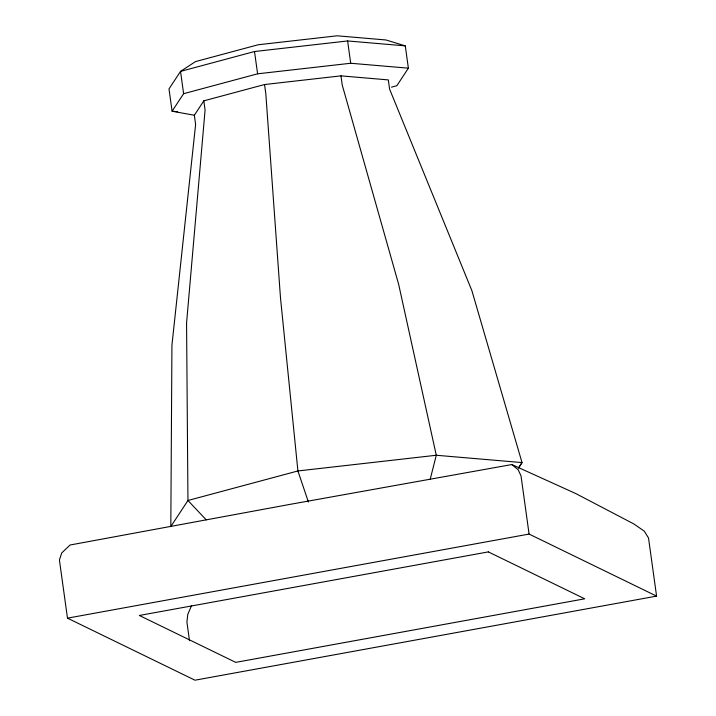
<?xml version="1.0" encoding="UTF-8"?>
<svg xmlns="http://www.w3.org/2000/svg" width="716" height="716" viewBox="0 0 716 716"><rect width="100%" height="100%" fill="white"/><g stroke="black" fill="none" stroke-linecap="round" stroke-linejoin="round"><path stroke-width="1.07" d="M430.253 479.058L436.286 455.26L398.66 284.359L342.239 85.043L340.959 75.86L264.544 84.533L203.809 100.84L194.34 115.24L195.62 124.414L171.929 345.246L170.811 526.555L187.95 500.493L186.572 322.988L205.08 110.022L203.809 100.84M191.646 605.387L187.798 614.319L186.912 622.07L189.498 640.713M518.482 468.228L522.018 462.581L471.871 290.615L389.585 89.088L388.305 79.906L340.959 75.86M391.491 87.155L396.852 85.714L408.38 68.181L405.283 45.878L386.022 39.98L337.129 35.8L258.199 44.759L195.486 61.603L180.522 71.394L183.618 93.689L172.091 111.222L194.34 115.24M518.957 467.235L522.018 462.581L436.286 455.26L297.91 470.958L187.95 500.493L206.235 519.861M405.283 45.878L347.609 40.955L254.511 51.525L180.522 71.394L168.994 88.927L172.091 111.222L177.631 111.696M183.618 93.689L257.599 73.82L350.706 63.25L408.38 68.181M67.483 618.15L529.088 534.064L656.581 596.115L648.517 537.985L644.284 531.165L633.83 523.933L575.968 493.664L511.824 464.55L290.078 504.359L70.07 545.01L61.719 552.958L59.419 560.019L67.483 618.15L194.976 680.2L656.581 596.115M511.824 464.55L518.214 469.803L521.024 475.934L529.088 534.064M308.408 502.023L297.91 470.958L280.484 297.767L265.815 93.715L264.544 84.533M347.609 40.955L350.706 63.25M254.511 51.525L257.599 73.82M488.33 551.893L139.351 615.465L235.734 662.372L584.712 598.809L488.33 551.893"/></g></svg>
